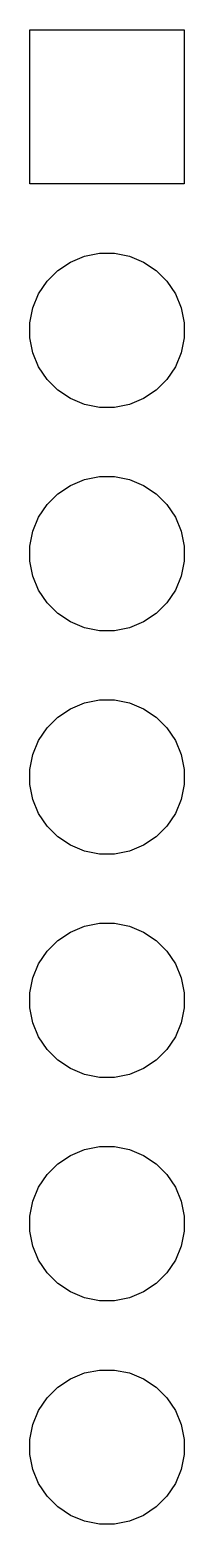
# Model space of a CAD drawing. Extents: x -26.1 to -7.5, y -7.6 to -2.3.
# Drawn here: x -21.916 to -21.846, y -2.942 to -2.272 of the extents above; entities that cross this region are included whole.
import ezdxf

# ---------------------------------------------------------------- set-up
doc = ezdxf.new("R2010")
doc.units = 0
doc.header["$MEASUREMENT"] = 0
doc.layers.add('BLACK', color=7, linetype='CONTINUOUS')

msp = doc.modelspace()

# ---------------------------------------------------------------- linework, layer by layer
at = {"layer": 'BLACK', "linetype": 'CONTINUOUS'}
for p, q in [((-21.9155, -2.3415), (-21.9155, -2.2725)), ((-21.9155, -2.2725), (-21.8465, -2.2725)), ((-21.8465, -2.2725), (-21.8465, -2.3415)), ((-21.8465, -2.3415), (-21.9155, -2.3415)), ((-21.8973, -2.37643), (-21.8911, -2.37383)), ((-21.8911, -2.37383), (-21.8844, -2.3725)), ((-21.8844, -2.3725), (-21.8776, -2.3725)), ((-21.8776, -2.3725), (-21.8709, -2.37383)), ((-21.8709, -2.37383), (-21.8647, -2.37643)), ((-21.9078, -2.38501), (-21.903, -2.3802)), ((-21.903, -2.3802), (-21.8973, -2.37643)), ((-21.8647, -2.37643), (-21.859, -2.3802)), ((-21.859, -2.3802), (-21.8542, -2.38501)), ((-21.9116, -2.39066), (-21.9078, -2.38501)), ((-21.8542, -2.38501), (-21.8504, -2.39066)), ((-21.9142, -2.39694), (-21.9116, -2.39066)), ((-21.8504, -2.39066), (-21.8478, -2.39694)), ((-21.9155, -2.4036), (-21.9142, -2.39694)), ((-21.8478, -2.39694), (-21.8465, -2.4036)), ((-21.9155, -2.4104), (-21.9155, -2.4036)), ((-21.8465, -2.4036), (-21.8465, -2.4104)), ((-21.9142, -2.41706), (-21.9155, -2.4104)), ((-21.8465, -2.4104), (-21.8478, -2.41706)), ((-21.9116, -2.42334), (-21.9142, -2.41706)), ((-21.8478, -2.41706), (-21.8504, -2.42334)), ((-21.9078, -2.42899), (-21.9116, -2.42334)), ((-21.8504, -2.42334), (-21.8542, -2.42899)), ((-21.903, -2.4338), (-21.9078, -2.42899)), ((-21.8973, -2.43757), (-21.903, -2.4338)), ((-21.859, -2.4338), (-21.8647, -2.43757)), ((-21.8542, -2.42899), (-21.859, -2.4338)), ((-21.8911, -2.44017), (-21.8973, -2.43757)), ((-21.8844, -2.4415), (-21.8911, -2.44017)), ((-21.8776, -2.4415), (-21.8844, -2.4415)), ((-21.8709, -2.44017), (-21.8776, -2.4415)), ((-21.8647, -2.43757), (-21.8709, -2.44017)), ((-21.8973, -2.47643), (-21.8911, -2.47383)), ((-21.8911, -2.47383), (-21.8844, -2.4725)), ((-21.8844, -2.4725), (-21.8776, -2.4725)), ((-21.8776, -2.4725), (-21.8709, -2.47383)), ((-21.8709, -2.47383), (-21.8647, -2.47643)), ((-21.9078, -2.48501), (-21.903, -2.4802)), ((-21.903, -2.4802), (-21.8973, -2.47643)), ((-21.8647, -2.47643), (-21.859, -2.4802)), ((-21.859, -2.4802), (-21.8542, -2.48501)), ((-21.9116, -2.49066), (-21.9078, -2.48501)), ((-21.8542, -2.48501), (-21.8504, -2.49066)), ((-21.9142, -2.49694), (-21.9116, -2.49066)), ((-21.8504, -2.49066), (-21.8478, -2.49694)), ((-21.9155, -2.5036), (-21.9142, -2.49694)), ((-21.8478, -2.49694), (-21.8465, -2.5036)), ((-21.9155, -2.5104), (-21.9155, -2.5036)), ((-21.8465, -2.5036), (-21.8465, -2.5104)), ((-21.9142, -2.51706), (-21.9155, -2.5104)), ((-21.8465, -2.5104), (-21.8478, -2.51706)), ((-21.9116, -2.52334), (-21.9142, -2.51706)), ((-21.8478, -2.51706), (-21.8504, -2.52334)), ((-21.9078, -2.52899), (-21.9116, -2.52334)), ((-21.8504, -2.52334), (-21.8542, -2.52899)), ((-21.903, -2.5338), (-21.9078, -2.52899)), ((-21.8973, -2.53757), (-21.903, -2.5338)), ((-21.859, -2.5338), (-21.8647, -2.53757)), ((-21.8542, -2.52899), (-21.859, -2.5338)), ((-21.8911, -2.54017), (-21.8973, -2.53757)), ((-21.8844, -2.5415), (-21.8911, -2.54017)), ((-21.8776, -2.5415), (-21.8844, -2.5415)), ((-21.8709, -2.54017), (-21.8776, -2.5415)), ((-21.8647, -2.53757), (-21.8709, -2.54017)), ((-21.8973, -2.57643), (-21.8911, -2.57383)), ((-21.8911, -2.57383), (-21.8844, -2.5725)), ((-21.8844, -2.5725), (-21.8776, -2.5725)), ((-21.8776, -2.5725), (-21.8709, -2.57383)), ((-21.8709, -2.57383), (-21.8647, -2.57643)), ((-21.9078, -2.58501), (-21.903, -2.5802)), ((-21.903, -2.5802), (-21.8973, -2.57643)), ((-21.8647, -2.57643), (-21.859, -2.5802)), ((-21.859, -2.5802), (-21.8542, -2.58501)), ((-21.9116, -2.59066), (-21.9078, -2.58501)), ((-21.8542, -2.58501), (-21.8504, -2.59066)), ((-21.9142, -2.59694), (-21.9116, -2.59066)), ((-21.8504, -2.59066), (-21.8478, -2.59694)), ((-21.9155, -2.6036), (-21.9142, -2.59694)), ((-21.8478, -2.59694), (-21.8465, -2.6036)), ((-21.9155, -2.6104), (-21.9155, -2.6036)), ((-21.8465, -2.6036), (-21.8465, -2.6104)), ((-21.9142, -2.61706), (-21.9155, -2.6104)), ((-21.8465, -2.6104), (-21.8478, -2.61706)), ((-21.9116, -2.62334), (-21.9142, -2.61706)), ((-21.8478, -2.61706), (-21.8504, -2.62334)), ((-21.9078, -2.62899), (-21.9116, -2.62334)), ((-21.903, -2.6338), (-21.9078, -2.62899)), ((-21.8542, -2.62899), (-21.859, -2.6338)), ((-21.8504, -2.62334), (-21.8542, -2.62899)), ((-21.8973, -2.63757), (-21.903, -2.6338)), ((-21.859, -2.6338), (-21.8647, -2.63757)), ((-21.8911, -2.64017), (-21.8973, -2.63757)), ((-21.8844, -2.6415), (-21.8911, -2.64017)), ((-21.8776, -2.6415), (-21.8844, -2.6415)), ((-21.8709, -2.64017), (-21.8776, -2.6415)), ((-21.8647, -2.63757), (-21.8709, -2.64017)), ((-21.8973, -2.67643), (-21.8911, -2.67383)), ((-21.8911, -2.67383), (-21.8844, -2.6725)), ((-21.8844, -2.6725), (-21.8776, -2.6725)), ((-21.8776, -2.6725), (-21.8709, -2.67383)), ((-21.8709, -2.67383), (-21.8647, -2.67643)), ((-21.9078, -2.68501), (-21.903, -2.6802)), ((-21.903, -2.6802), (-21.8973, -2.67643)), ((-21.8647, -2.67643), (-21.859, -2.6802)), ((-21.859, -2.6802), (-21.8542, -2.68501)), ((-21.9116, -2.69066), (-21.9078, -2.68501)), ((-21.8542, -2.68501), (-21.8504, -2.69066)), ((-21.9142, -2.69694), (-21.9116, -2.69066)), ((-21.8504, -2.69066), (-21.8478, -2.69694)), ((-21.9155, -2.7036), (-21.9142, -2.69694)), ((-21.8478, -2.69694), (-21.8465, -2.7036)), ((-21.9155, -2.7104), (-21.9155, -2.7036)), ((-21.8465, -2.7036), (-21.8465, -2.7104)), ((-21.9142, -2.71706), (-21.9155, -2.7104)), ((-21.8465, -2.7104), (-21.8478, -2.71706)), ((-21.9116, -2.72334), (-21.9142, -2.71706)), ((-21.8478, -2.71706), (-21.8504, -2.72334)), ((-21.9078, -2.72899), (-21.9116, -2.72334)), ((-21.903, -2.7338), (-21.9078, -2.72899)), ((-21.8542, -2.72899), (-21.859, -2.7338)), ((-21.8504, -2.72334), (-21.8542, -2.72899)), ((-21.8973, -2.73757), (-21.903, -2.7338)), ((-21.859, -2.7338), (-21.8647, -2.73757)), ((-21.8911, -2.74017), (-21.8973, -2.73757)), ((-21.8844, -2.7415), (-21.8911, -2.74017)), ((-21.8776, -2.7415), (-21.8844, -2.7415)), ((-21.8709, -2.74017), (-21.8776, -2.7415)), ((-21.8647, -2.73757), (-21.8709, -2.74017)), ((-21.8973, -2.77643), (-21.8911, -2.77383)), ((-21.8911, -2.77383), (-21.8844, -2.7725)), ((-21.8844, -2.7725), (-21.8776, -2.7725)), ((-21.8776, -2.7725), (-21.8709, -2.77383)), ((-21.8709, -2.77383), (-21.8647, -2.77643)), ((-21.9078, -2.78501), (-21.903, -2.7802)), ((-21.903, -2.7802), (-21.8973, -2.77643)), ((-21.8647, -2.77643), (-21.859, -2.7802)), ((-21.859, -2.7802), (-21.8542, -2.78501)), ((-21.9116, -2.79066), (-21.9078, -2.78501)), ((-21.8542, -2.78501), (-21.8504, -2.79066)), ((-21.9142, -2.79694), (-21.9116, -2.79066)), ((-21.8504, -2.79066), (-21.8478, -2.79694)), ((-21.9155, -2.8036), (-21.9142, -2.79694)), ((-21.8478, -2.79694), (-21.8465, -2.8036)), ((-21.9155, -2.8104), (-21.9155, -2.8036)), ((-21.8465, -2.8036), (-21.8465, -2.8104)), ((-21.9142, -2.81706), (-21.9155, -2.8104)), ((-21.8465, -2.8104), (-21.8478, -2.81706)), ((-21.9116, -2.82334), (-21.9142, -2.81706)), ((-21.8478, -2.81706), (-21.8504, -2.82334)), ((-21.9078, -2.82899), (-21.9116, -2.82334)), ((-21.903, -2.8338), (-21.9078, -2.82899)), ((-21.8542, -2.82899), (-21.859, -2.8338)), ((-21.8504, -2.82334), (-21.8542, -2.82899)), ((-21.8973, -2.83757), (-21.903, -2.8338)), ((-21.859, -2.8338), (-21.8647, -2.83757)), ((-21.8911, -2.84017), (-21.8973, -2.83757)), ((-21.8844, -2.8415), (-21.8911, -2.84017)), ((-21.8776, -2.8415), (-21.8844, -2.8415)), ((-21.8709, -2.84017), (-21.8776, -2.8415)), ((-21.8647, -2.83757), (-21.8709, -2.84017)), ((-21.903, -2.8802), (-21.8973, -2.87643)), ((-21.8973, -2.87643), (-21.8911, -2.87383)), ((-21.8911, -2.87383), (-21.8844, -2.8725)), ((-21.8844, -2.8725), (-21.8776, -2.8725)), ((-21.8776, -2.8725), (-21.8709, -2.87383)), ((-21.8709, -2.87383), (-21.8647, -2.87643)), ((-21.8647, -2.87643), (-21.859, -2.8802)), ((-21.9078, -2.88501), (-21.903, -2.8802)), ((-21.859, -2.8802), (-21.8542, -2.88501)), ((-21.9116, -2.89066), (-21.9078, -2.88501)), ((-21.8542, -2.88501), (-21.8504, -2.89066)), ((-21.9142, -2.89694), (-21.9116, -2.89066)), ((-21.8504, -2.89066), (-21.8478, -2.89694)), ((-21.9155, -2.9036), (-21.9142, -2.89694)), ((-21.8478, -2.89694), (-21.8465, -2.9036)), ((-21.9155, -2.9104), (-21.9155, -2.9036)), ((-21.8465, -2.9036), (-21.8465, -2.9104)), ((-21.9142, -2.91706), (-21.9155, -2.9104)), ((-21.8465, -2.9104), (-21.8478, -2.91706)), ((-21.9116, -2.92334), (-21.9142, -2.91706)), ((-21.9078, -2.92899), (-21.9116, -2.92334)), ((-21.8504, -2.92334), (-21.8542, -2.92899)), ((-21.8478, -2.91706), (-21.8504, -2.92334)), ((-21.903, -2.9338), (-21.9078, -2.92899)), ((-21.8542, -2.92899), (-21.859, -2.9338)), ((-21.8973, -2.93757), (-21.903, -2.9338)), ((-21.859, -2.9338), (-21.8647, -2.93757)), ((-21.8911, -2.94017), (-21.8973, -2.93757)), ((-21.8844, -2.9415), (-21.8911, -2.94017)), ((-21.8776, -2.9415), (-21.8844, -2.9415)), ((-21.8709, -2.94017), (-21.8776, -2.9415)), ((-21.8647, -2.93757), (-21.8709, -2.94017))]:
    msp.add_line(p, q, dxfattribs=at)

doc.saveas('drawing.dxf')
